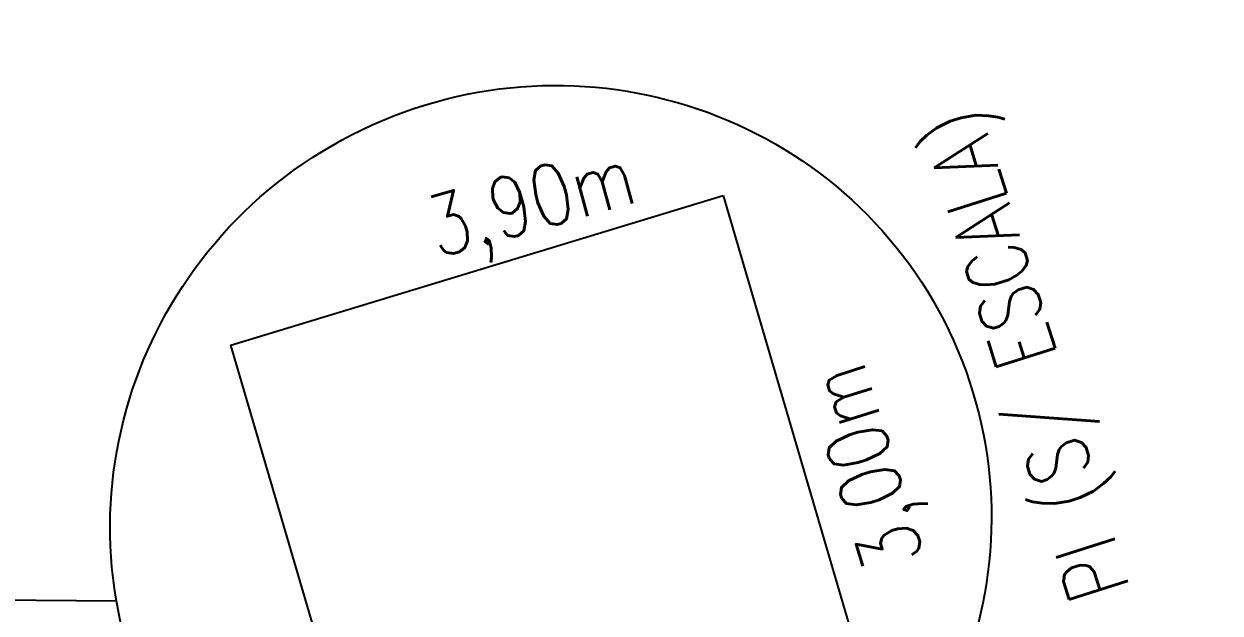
# Model space of a CAD drawing. Header units: metres. Extents: x 307586 to 320046, y 7427249 to 7434250.
# Drawn here: x 319652.48 to 319681.59, y 7428859.86 to 7428874.21 of the extents above; entities that cross this region are included whole.
import ezdxf

# ---------------------------------------------------------------- set-up
doc = ezdxf.new("R2010")
doc.units = ezdxf.units.M
doc.header["$MEASUREMENT"] = 0
doc.linetypes.add('CONTINUO', pattern=[0])
doc.layers.add('DETALHES', color=45, linetype='Continuous')
doc.layers.add('TEXTO', color=45, linetype='Continuous')
doc.styles.add('ROMANS', font='romans', dxfattribs={"height": 0.2})

msp = doc.modelspace()

# ---------------------------------------------------------------- linework, layer by layer
at = {"layer": 'DETALHES', "color": 3, "extrusion": (-0.07284266556022265, 0.1511893591264605, 0.9858172872094564), "elevation": 1100686.722341412}
msp.add_lwpolyline([(-3512464.225703725, -6460757.148935478), (-3512462.145178279, -6460744.364079476), (-3512449.765380433, -6460746.316340429), (-3512451.845905883, -6460759.101196432)], close=True, dxfattribs=at)
at = {"layer": 'DETALHES', "color": 1, "extrusion": (-0.07284266556022265, 0.1511893591264605, 0.9858172872094564)}
msp.add_circle((-3512456.995542082, -6460751.732637956, 1100686.722341413), 10.75345843810327, dxfattribs=at)
at = {"layer": 'TEXTO', "linetype": 'CONTINUO'}
msp.add_polyline3d([(319186.1917734015, 7428863.725358126, 0), (319654.7307289895, 7428860.163551304, 0)], dxfattribs=at)

# ---------------------------------------------------------------- texts
at = {"layer": 'DETALHES', "color": 2, "extrusion": (-0.07284266556022265, 0.1511893591264605, 0.9858172872094564), "style": 'ROMANS', "width": 0.8}
for s, rotation, p in [('DETALHE PI (S/ ESCALA)', 261.7894961949873, (-3512467.916418707, -6460736.506797673, 1100686.722341411)), ('3,90m', 169.7894961683632, (-3512457.291199857, -6460758.822479441, 1100686.722341412)), ('3,00m', 261.7894961949873, (-3512464.825883967, -6460746.94064934, 1100686.722341412))]:
    msp.add_text(s, height=1.5, rotation=rotation, dxfattribs=at).set_placement(p)

doc.saveas('drawing.dxf')
